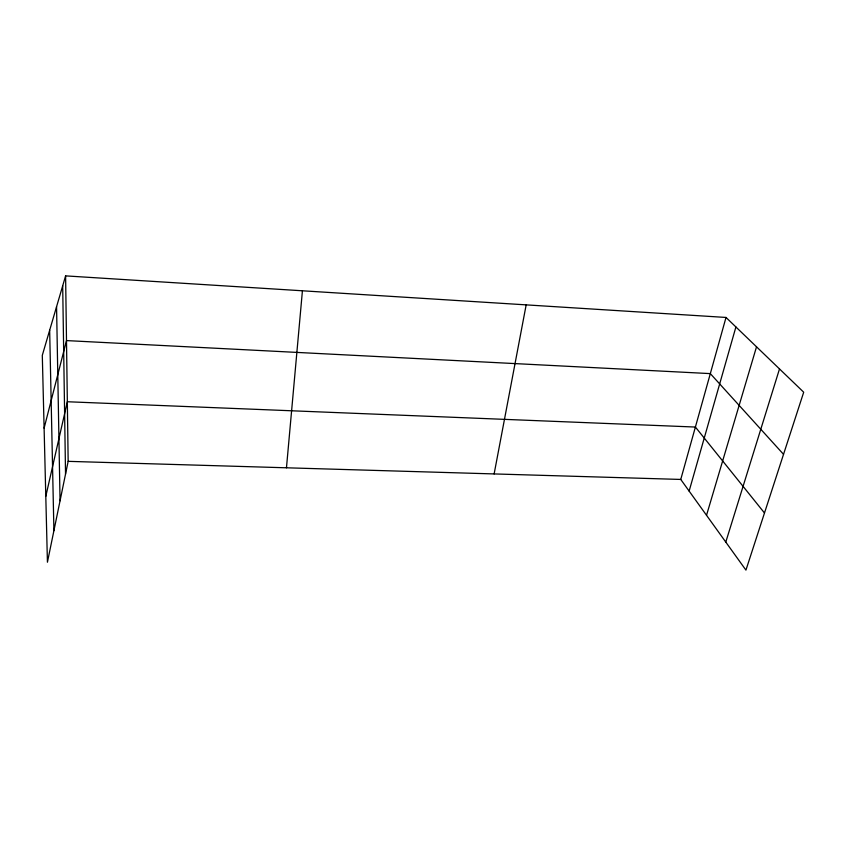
<?xml version="1.0" encoding="UTF-8"?>
<svg xmlns="http://www.w3.org/2000/svg" width="846" height="846" viewBox="0 0 846 846"><rect width="100%" height="100%" fill="white"/><g stroke="black" fill="none" stroke-linecap="round" stroke-linejoin="round"><path stroke-width="1.27" d="M286.466 467.796L302.424 290.791M494.127 473.929L526.17 304.867M65.607 275.881L68.156 461.345L47.429 562.22L42.3 355.341L65.607 275.881L726.016 317.451L803.7 392.216L745.939 570.119L680.755 479.439L726.016 317.451M45.79 496.359L67.342 401.744L695.401 427.05L764.488 512.993M44.108 428.171L66.496 340.589L710.323 373.615L783.533 454.323M689.13 491.092L735.904 326.968M706.526 515.277L756.525 346.807M725.783 542.075L779.504 368.93M68.156 461.345L680.755 479.439M49.66 330.247L53.911 530.654M56.566 306.707L60.045 500.8M62.689 285.821L65.533 474.109"/></g></svg>
